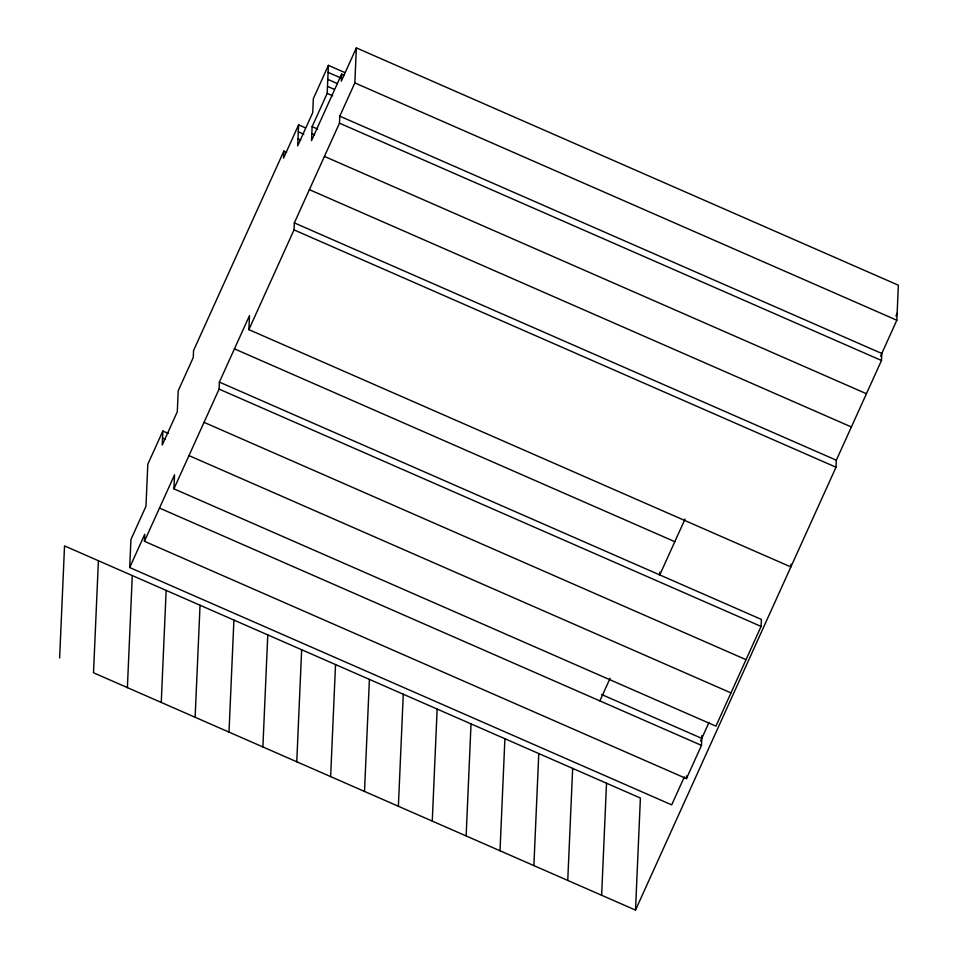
<?xml version="1.0" encoding="UTF-8"?>
<svg xmlns="http://www.w3.org/2000/svg" width="958" height="958" viewBox="0 0 958 958"><rect width="100%" height="100%" fill="white"/><g stroke="black" fill="none" stroke-linecap="round" stroke-linejoin="round"><path stroke-width="1.44" d="M59.636 657.942L64.533 545.904L640.399 798.05L635.513 910.1L93.513 672.779L98.399 560.729M684.335 776.95L671.69 804.864L129.689 567.543L130.923 539.534L145.963 506.291L147.807 464.271L162.848 431.028L168.321 433.435M127.39 687.616L132.276 575.566M701.915 735.576L701.484 745.384L686.443 778.626L144.442 541.306L144.742 534.301L129.689 567.543M162.848 431.028L162.237 445.039L177.29 411.796L178.212 390.792L193.253 357.55L193.564 350.544L283.867 151.089L286.598 152.286M161.255 702.442L166.153 590.403M790.997 564.142L790.877 566.944L248.876 329.624L249.487 315.613L219.382 382.098L761.382 619.419L761.083 626.424L715.925 726.152L173.925 488.831L174.536 474.821L144.442 541.306M195.133 717.279L200.03 605.228M173.925 488.831L219.083 389.104L219.382 382.098M229.01 732.116L233.908 620.065M283.867 151.089L283.556 158.094L298.609 124.851L305.446 127.845M262.887 746.941L267.773 634.891M248.876 329.624L294.022 229.896L294.334 222.891L339.479 123.163L339.791 116.157L354.831 82.915L356.364 47.9L898.365 285.221L896.832 320.235L880.582 356.136M298.609 124.851L297.687 145.856L312.739 112.613L313.35 98.602L328.402 65.36L344.82 72.557M328.402 65.36L327.181 93.381L312.128 126.624L311.518 140.622L341.623 74.137L344.353 75.335M296.764 761.778L301.65 649.728M341.623 74.137L341.311 81.143L356.364 47.9M330.63 776.603L335.528 664.565M364.507 791.44L369.405 679.39M398.384 806.277L403.282 694.227M432.262 821.102L437.147 709.064M466.139 835.939L471.025 723.889M500.016 850.776L504.902 738.726M533.881 865.601L538.779 753.551M567.759 880.438L572.656 768.388M601.636 895.263L606.522 783.225M659.882 572.118L659.763 574.92L685.042 519.068M686.443 778.626L686.563 775.824M635.513 910.1L836.023 467.217L836.334 460.211L881.48 360.483L881.791 353.478L339.791 116.157M599.864 700.885L610.102 678.288M700.585 741.037L709.016 722.428M895.934 315.889L897.143 313.23M354.831 82.915L896.832 320.235M328.103 72.365L340.401 77.754M327.792 79.37L337.372 83.562M327.492 86.376L334.33 89.369M327.181 93.381L332.654 95.776M339.479 123.163L881.48 360.483M312.128 126.624L317.601 129.019M311.829 133.617L314.559 134.815M298.309 131.845L303.77 134.24M297.998 138.85L300.728 140.048M324.427 156.405L866.427 393.726M309.374 189.648L851.375 426.969M294.334 222.891L836.334 460.211M294.022 229.896L836.023 467.217M234.435 348.856L674.803 541.677M219.083 389.104L761.083 626.424M204.03 422.346L746.031 659.667M162.549 438.034L165.279 439.231M188.977 455.589L730.978 692.909M601.528 694.478L701.795 738.379M159.483 508.063L701.484 745.384"/></g></svg>
